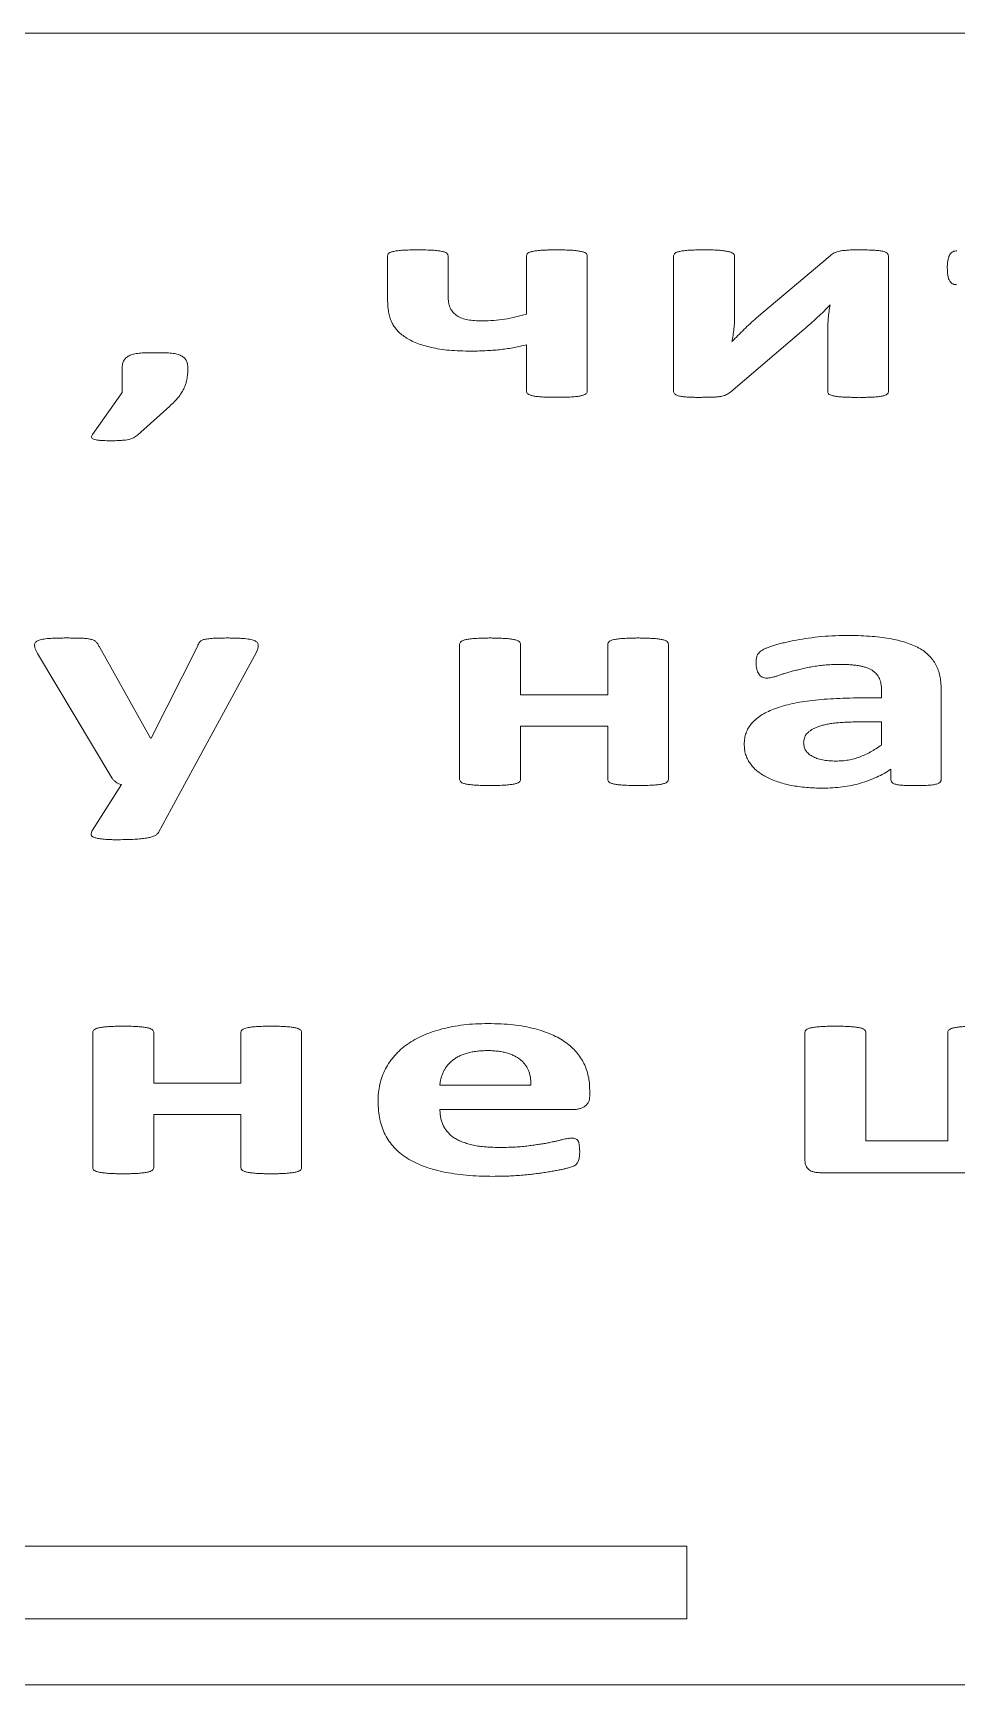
# Model space of a CAD drawing. Header units: millimetres. Extents: x -4 to 479, y 0 to 130.
# Drawn here: x 125.6 to 181.6, y 0 to 100 of the extents above; entities that cross this region are included whole.
import ezdxf

# ---------------------------------------------------------------- set-up
doc = ezdxf.new("R2010")
doc.units = ezdxf.units.MM

msp = doc.modelspace()

# ---------------------------------------------------------------- linework, layer by layer
at = {"color": 7, "linetype": 'Continuous', "lineweight": 15}
for p, q in [((190, 100), (125, 100)), ((147.08, 83.87), (147.08, 86.51)), ((150.74, 86.51), (150.74, 84.22)), ((155.49, 82.99), (155.49, 86.51)), ((159.17, 86.51), (159.17, 78.31)), ((164.4, 78.29), (164.4, 86.52)), ((168.09, 86.52), (168.09, 82.88)), ((169.42, 82.75), (173.87, 86.52)), ((177.4, 86.51), (177.4, 78.29)), ((172.28, 82.05), (167.87, 78.29)), ((155.49, 78.31), (155.49, 81.13)), ((173.73, 78.29), (173.73, 81.94)), ((131.01, 78.24), (131.01, 79.69)), ((129.22, 75.7), (131.01, 78.24)), ((133.89, 77.42), (131.93, 75.66)), ((151.44, 54.81), (151.44, 63.01)), ((155.13, 63.01), (155.13, 59.94)), ((160.41, 59.94), (160.41, 63.01)), ((164.08, 63.01), (164.08, 54.81)), ((130.38, 54.92), (125.89, 62.45)), ((129.66, 62.8), (132.73, 57.31)), ((132.77, 57.31), (135.58, 62.91)), ((139.14, 62.53), (134.79, 54.5)), ((176.98, 59.75), (176.98, 60.24)), ((180.6, 60.3), (180.6, 54.79)), ((155.13, 59.94), (160.41, 59.94)), ((175.71, 59.75), (176.98, 59.75)), ((155.13, 58.04), (155.13, 54.81)), ((160.41, 58.04), (155.13, 58.04)), ((160.41, 54.81), (160.41, 58.04)), ((176.98, 58.3), (175.58, 58.3)), ((176.98, 56.9), (176.98, 58.3)), ((132.73, 57.31), (132.77, 57.31)), ((177.55, 54.79), (177.55, 55.44)), ((129.21, 51.75), (130.96, 54.5)), ((134.79, 54.5), (133.21, 51.6)), ((129.23, 31.32), (129.23, 39.51)), ((132.92, 39.51), (132.92, 36.44)), ((138.2, 36.44), (138.2, 39.51)), ((141.87, 39.51), (141.87, 31.32)), ((172.35, 31.75), (172.35, 39.51)), ((176.04, 39.51), (176.04, 32.93)), ((181, 32.93), (181, 39.51)), ((132.92, 36.44), (138.2, 36.44)), ((150.25, 36.31), (155.75, 36.31)), ((159.32, 36.02), (159.32, 35.65)), ((132.92, 34.54), (132.92, 31.32)), ((138.2, 34.54), (132.92, 34.54)), ((138.2, 31.32), (138.2, 34.54)), ((158.19, 34.83), (150.25, 34.83)), ((176.04, 32.93), (181, 32.93)), ((183.72, 31), (173.38, 31)), ((165.2, 8.4), (124.8, 8.4)), ((165.2, 4), (165.2, 8.4)), ((124.8, 4), (165.2, 4)), ((0, 0), (475, 0))]:
    msp.add_line(p, q, dxfattribs=at)
for points, knots in [([(147.08, 86.51), (147.08, 86.54), (147.09, 86.6), (147.16, 86.68), (147.29, 86.75), (147.47, 86.79), (147.72, 86.83), (147.97, 86.85), (148.21, 86.86), (148.42, 86.87), (148.66, 86.87), (148.82, 86.87), (148.91, 86.87)], [0, 0, 0, 0, 0.04542, 0.09371, 0.16078, 0.25564, 0.38352, 0.54495, 0.64079, 0.74902, 0.86827, 1, 1, 1, 1]), ([(148.91, 86.87), (148.99, 86.87), (149.16, 86.87), (149.39, 86.87), (149.61, 86.86), (149.84, 86.85), (150.1, 86.83), (150.34, 86.79), (150.53, 86.75), (150.65, 86.68), (150.73, 86.6), (150.73, 86.54), (150.74, 86.51)], [0, 0, 0, 0, 0.13177, 0.25245, 0.35933, 0.45519, 0.61668, 0.7446, 0.83948, 0.90537, 0.95457, 1, 1, 1, 1]), ([(155.49, 86.51), (155.5, 86.54), (155.5, 86.6), (155.58, 86.68), (155.7, 86.75), (155.89, 86.79), (156.14, 86.83), (156.39, 86.85), (156.63, 86.86), (156.85, 86.87), (157.08, 86.87), (157.25, 86.87), (157.34, 86.87)], [0, 0, 0, 0, 0.04511, 0.09307, 0.15968, 0.25388, 0.38088, 0.54395, 0.6405, 0.74937, 0.86918, 1, 1, 1, 1]), ([(157.34, 86.87), (157.42, 86.87), (157.58, 86.87), (157.81, 86.87), (158.02, 86.86), (158.26, 86.85), (158.52, 86.83), (158.76, 86.79), (158.95, 86.75), (159.07, 86.68), (159.15, 86.6), (159.16, 86.54), (159.17, 86.51)], [0, 0, 0, 0, 0.12929, 0.24745, 0.35457, 0.45204, 0.61666, 0.74212, 0.83454, 0.903, 0.95415, 1, 1, 1, 1]), ([(164.4, 86.52), (164.41, 86.55), (164.42, 86.6), (164.49, 86.68), (164.61, 86.75), (164.8, 86.79), (165.04, 86.83), (165.29, 86.85), (165.53, 86.86), (165.73, 86.87), (165.96, 86.87), (166.12, 86.87), (166.2, 86.87)], [0, 0, 0, 0, 0.04222, 0.09043, 0.15889, 0.25572, 0.38486, 0.54682, 0.64323, 0.75088, 0.86978, 1, 1, 1, 1]), ([(166.2, 86.87), (166.36, 86.87), (166.66, 86.87), (167.07, 86.86), (167.39, 86.83), (167.65, 86.79), (167.84, 86.74), (167.98, 86.68), (168.07, 86.61), (168.09, 86.55), (168.09, 86.52)], [0, 0, 0, 0, 0.24087, 0.44378, 0.60776, 0.7346, 0.83031, 0.90397, 0.95697, 1, 1, 1, 1]), ([(173.87, 86.52), (173.91, 86.55), (173.99, 86.61), (174.12, 86.69), (174.28, 86.76), (174.46, 86.8), (174.68, 86.84), (174.9, 86.85), (175.09, 86.87), (175.27, 86.87), (175.46, 86.88), (175.6, 86.88), (175.67, 86.87)], [0, 0, 0, 0, 0.080734, 0.160164, 0.246719, 0.345672, 0.465019, 0.604883, 0.686306, 0.780723, 0.883849, 1, 1, 1, 1]), ([(175.67, 86.87), (175.75, 86.88), (175.91, 86.88), (176.13, 86.87), (176.33, 86.86), (176.56, 86.85), (176.8, 86.84), (177.04, 86.8), (177.21, 86.75), (177.32, 86.69), (177.39, 86.6), (177.39, 86.54), (177.4, 86.51)], [0, 0, 0, 0, 0.13101, 0.25041, 0.35671, 0.45288, 0.61499, 0.74182, 0.83483, 0.90104, 0.95232, 1, 1, 1, 1]), ([(180.97, 85.83), (180.97, 85.91), (180.97, 86.07), (181.01, 86.28), (181.06, 86.46), (181.12, 86.6), (181.2, 86.7), (181.31, 86.77), (181.42, 86.81), (181.51, 86.82), (181.55, 86.82)], [0, 0, 0, 0, 0.195288, 0.358779, 0.496829, 0.613184, 0.714755, 0.803788, 0.896667, 1, 1, 1, 1]), ([(181.55, 84.76), (181.51, 84.77), (181.42, 84.77), (181.3, 84.8), (181.19, 84.88), (181.11, 84.99), (181.04, 85.13), (181, 85.33), (180.97, 85.56), (180.97, 85.74), (180.97, 85.83)], [0, 0, 0, 0, 0.09889, 0.18918, 0.27705, 0.37233, 0.48503, 0.62488, 0.79722, 1, 1, 1, 1]), ([(150.74, 84.22), (150.74, 84.13), (150.74, 83.95), (150.77, 83.71), (150.81, 83.5), (150.89, 83.29), (151.05, 83.07), (151.29, 82.87), (151.59, 82.72), (151.95, 82.63), (152.36, 82.58), (152.66, 82.58), (152.81, 82.58)], [0, 0, 0, 0, 0.091574, 0.170401, 0.237229, 0.292965, 0.392831, 0.492117, 0.598003, 0.714569, 0.848521, 1, 1, 1, 1]), ([(152.17, 80.75), (151.94, 80.75), (151.48, 80.75), (150.84, 80.79), (150.26, 80.86), (149.73, 80.96), (149.27, 81.08), (148.85, 81.22), (148.48, 81.39), (148.16, 81.57), (147.88, 81.78), (147.65, 82), (147.46, 82.25), (147.31, 82.51), (147.21, 82.8), (147.13, 83.13), (147.09, 83.49), (147.08, 83.74), (147.08, 83.87)], [0, 0, 0, 0, 0.103909, 0.198798, 0.284539, 0.362129, 0.432397, 0.496588, 0.555782, 0.6102, 0.660707, 0.707899, 0.752337, 0.795804, 0.840423, 0.888882, 0.942012, 1, 1, 1, 1]), ([(173.87, 83.55), (173.75, 83.42), (173.51, 83.16), (173.11, 82.79), (172.7, 82.42), (172.42, 82.17), (172.28, 82.05)], [0, 0, 0, 0, 0.24169, 0.4913, 0.74379, 1, 1, 1, 1]), ([(173.73, 81.94), (173.73, 82.07), (173.73, 82.34), (173.76, 82.74), (173.8, 83.15), (173.85, 83.42), (173.87, 83.55)], [0, 0, 0, 0, 0.24237, 0.49366, 0.74936, 1, 1, 1, 1]), ([(152.81, 82.58), (153.05, 82.58), (153.5, 82.59), (154.18, 82.67), (154.84, 82.8), (155.28, 82.93), (155.49, 82.99)], [0, 0, 0, 0, 0.255344, 0.504071, 0.75191, 1, 1, 1, 1]), ([(168.09, 82.88), (168.09, 82.75), (168.09, 82.49), (168.05, 82.1), (168, 81.7), (167.96, 81.44), (167.93, 81.32)], [0, 0, 0, 0, 0.24412, 0.49765, 0.75246, 1, 1, 1, 1]), ([(167.93, 81.32), (168.05, 81.44), (168.29, 81.69), (168.65, 82.05), (169.02, 82.41), (169.29, 82.64), (169.42, 82.75)], [0, 0, 0, 0, 0.24636, 0.49361, 0.74464, 1, 1, 1, 1]), ([(155.49, 81.13), (155.25, 81.07), (154.74, 80.95), (154.09, 80.85), (153.54, 80.8), (153.1, 80.77), (152.64, 80.75), (152.33, 80.75), (152.17, 80.75)], [0, 0, 0, 0, 0.226495, 0.464756, 0.589569, 0.719776, 0.857101, 1, 1, 1, 1]), ([(131.01, 79.69), (131.01, 79.74), (131.01, 79.84), (131.03, 79.97), (131.07, 80.09), (131.12, 80.2), (131.19, 80.29), (131.27, 80.37), (131.38, 80.44), (131.54, 80.52), (131.79, 80.59), (132.14, 80.63), (132.57, 80.65), (132.88, 80.65), (133.04, 80.65)], [0, 0, 0, 0, 0.05835, 0.11095, 0.15956, 0.20457, 0.24843, 0.29338, 0.3401, 0.38985, 0.50482, 0.64161, 0.8061, 1, 1, 1, 1]), ([(133.04, 80.65), (133.2, 80.65), (133.49, 80.65), (133.9, 80.63), (134.24, 80.59), (134.48, 80.52), (134.64, 80.44), (134.74, 80.37), (134.82, 80.29), (134.91, 80.16), (134.98, 79.96), (134.98, 79.79), (134.99, 79.69)], [0, 0, 0, 0, 0.19123, 0.35324, 0.48891, 0.6033, 0.65363, 0.7009, 0.74649, 0.79044, 0.88584, 1, 1, 1, 1]), ([(134.99, 79.69), (134.99, 79.57), (134.98, 79.35), (134.93, 79.03), (134.86, 78.73), (134.74, 78.46), (134.59, 78.19), (134.4, 77.93), (134.17, 77.67), (133.99, 77.51), (133.89, 77.42)], [0, 0, 0, 0, 0.13428, 0.25623, 0.37028, 0.48366, 0.59965, 0.72094, 0.85207, 1, 1, 1, 1]), ([(157.34, 77.95), (157.25, 77.95), (157.08, 77.95), (156.85, 77.95), (156.63, 77.96), (156.39, 77.97), (156.14, 77.99), (155.89, 78.03), (155.7, 78.08), (155.58, 78.14), (155.5, 78.22), (155.5, 78.28), (155.49, 78.31)], [0, 0, 0, 0, 0.13074, 0.25048, 0.35928, 0.4557, 0.61879, 0.7455, 0.84002, 0.90592, 0.95492, 1, 1, 1, 1]), ([(159.17, 78.31), (159.16, 78.28), (159.15, 78.22), (159.07, 78.14), (158.94, 78.08), (158.76, 78.03), (158.52, 77.99), (158.26, 77.97), (158.02, 77.96), (157.81, 77.95), (157.58, 77.95), (157.42, 77.95), (157.34, 77.95)], [0, 0, 0, 0, 0.04583, 0.09798, 0.16572, 0.25848, 0.38364, 0.54829, 0.64563, 0.75269, 0.87079, 1, 1, 1, 1]), ([(166.15, 77.95), (166.06, 77.94), (165.9, 77.94), (165.68, 77.95), (165.47, 77.95), (165.25, 77.96), (165.02, 77.98), (164.78, 78.01), (164.61, 78.06), (164.49, 78.12), (164.42, 78.2), (164.41, 78.26), (164.4, 78.29)], [0, 0, 0, 0, 0.133601, 0.255619, 0.36309, 0.457583, 0.614962, 0.739833, 0.833586, 0.901854, 0.952431, 1, 1, 1, 1]), ([(167.87, 78.29), (167.83, 78.26), (167.75, 78.2), (167.63, 78.12), (167.48, 78.06), (167.31, 78.01), (167.1, 77.98), (166.84, 77.96), (166.52, 77.95), (166.28, 77.95), (166.15, 77.95)], [0, 0, 0, 0, 0.087582, 0.167145, 0.24824, 0.345714, 0.461881, 0.602812, 0.779563, 1, 1, 1, 1]), ([(175.62, 77.95), (175.53, 77.94), (175.37, 77.94), (175.14, 77.95), (174.93, 77.95), (174.68, 77.96), (174.42, 77.98), (174.16, 78.01), (173.97, 78.06), (173.83, 78.11), (173.74, 78.19), (173.73, 78.26), (173.73, 78.29)], [0, 0, 0, 0, 0.12622, 0.24162, 0.34749, 0.44258, 0.60455, 0.73604, 0.83545, 0.90532, 0.95619, 1, 1, 1, 1]), ([(177.4, 78.29), (177.39, 78.26), (177.39, 78.19), (177.31, 78.12), (177.19, 78.06), (177.01, 78.01), (176.77, 77.98), (176.53, 77.96), (176.29, 77.95), (176.09, 77.95), (175.86, 77.94), (175.7, 77.94), (175.62, 77.95)], [0, 0, 0, 0, 0.04532, 0.09589, 0.16031, 0.2551, 0.38194, 0.545, 0.64063, 0.74901, 0.86882, 1, 1, 1, 1]), ([(130.35, 75.32), (130.22, 75.32), (129.99, 75.32), (129.69, 75.34), (129.46, 75.36), (129.3, 75.4), (129.19, 75.45), (129.15, 75.53), (129.17, 75.62), (129.2, 75.67), (129.22, 75.7)], [0, 0, 0, 0, 0.26395, 0.475391, 0.632991, 0.744104, 0.816848, 0.868303, 0.925638, 1, 1, 1, 1]), ([(131.93, 75.66), (131.89, 75.63), (131.82, 75.57), (131.7, 75.5), (131.56, 75.44), (131.39, 75.39), (131.2, 75.36), (130.96, 75.34), (130.67, 75.32), (130.46, 75.32), (130.35, 75.32)], [0, 0, 0, 0, 0.083374, 0.167574, 0.25692, 0.359661, 0.478293, 0.619113, 0.789094, 1, 1, 1, 1]), ([(125.89, 62.45), (125.86, 62.5), (125.81, 62.59), (125.75, 62.73), (125.71, 62.84), (125.7, 62.94), (125.71, 63.02), (125.74, 63.09), (125.8, 63.16), (125.88, 63.21), (125.99, 63.26), (126.12, 63.29), (126.29, 63.32), (126.48, 63.34), (126.71, 63.36), (126.97, 63.37), (127.26, 63.37), (127.47, 63.38), (127.58, 63.38)], [0, 0, 0, 0, 0.06743, 0.123592, 0.169233, 0.206344, 0.237184, 0.267351, 0.29946, 0.335108, 0.378963, 0.432369, 0.496631, 0.571901, 0.659567, 0.760838, 0.873579, 1, 1, 1, 1]), ([(127.58, 63.38), (127.67, 63.38), (127.86, 63.38), (128.13, 63.37), (128.36, 63.37), (128.56, 63.36), (128.74, 63.36), (128.89, 63.34), (129.02, 63.32), (129.17, 63.29), (129.32, 63.24), (129.46, 63.13), (129.56, 62.98), (129.62, 62.86), (129.66, 62.8)], [0, 0, 0, 0, 0.12836, 0.24377, 0.3439, 0.4299, 0.50535, 0.57167, 0.62996, 0.67939, 0.76293, 0.83337, 0.90827, 1, 1, 1, 1]), ([(135.58, 62.91), (135.59, 62.95), (135.62, 63.01), (135.68, 63.1), (135.74, 63.18), (135.81, 63.23), (135.89, 63.27), (136, 63.29), (136.12, 63.32), (136.28, 63.34), (136.48, 63.36), (136.73, 63.37), (137.04, 63.37), (137.27, 63.38), (137.39, 63.38)], [0, 0, 0, 0, 0.05965, 0.11212, 0.15741, 0.19821, 0.24323, 0.29703, 0.36104, 0.43644, 0.53198, 0.65864, 0.81369, 1, 1, 1, 1]), ([(137.39, 63.38), (137.5, 63.38), (137.69, 63.37), (137.96, 63.37), (138.21, 63.36), (138.43, 63.34), (138.63, 63.32), (138.8, 63.29), (138.94, 63.25), (139.05, 63.21), (139.14, 63.15), (139.21, 63.09), (139.24, 63.01), (139.26, 62.9), (139.23, 62.73), (139.17, 62.6), (139.14, 62.53)], [0, 0, 0, 0, 0.12323, 0.23537, 0.33654, 0.4267, 0.50712, 0.57593, 0.63571, 0.68498, 0.72687, 0.76298, 0.79625, 0.83001, 0.90538, 1, 1, 1, 1]), ([(151.44, 63.01), (151.45, 63.04), (151.46, 63.1), (151.54, 63.18), (151.66, 63.25), (151.85, 63.29), (152.1, 63.33), (152.35, 63.35), (152.59, 63.36), (152.8, 63.37), (153.04, 63.37), (153.2, 63.38), (153.29, 63.38)], [0, 0, 0, 0, 0.04547, 0.09526, 0.16435, 0.25998, 0.38712, 0.54761, 0.64288, 0.75048, 0.86904, 1, 1, 1, 1]), ([(153.29, 63.38), (153.37, 63.38), (153.54, 63.37), (153.77, 63.37), (153.98, 63.36), (154.22, 63.35), (154.47, 63.33), (154.72, 63.29), (154.91, 63.25), (155.03, 63.18), (155.12, 63.1), (155.13, 63.04), (155.13, 63.01)], [0, 0, 0, 0, 0.13118, 0.24993, 0.35633, 0.45176, 0.61252, 0.73986, 0.83566, 0.90365, 0.95446, 1, 1, 1, 1]), ([(160.41, 63.01), (160.42, 63.04), (160.43, 63.1), (160.51, 63.18), (160.63, 63.25), (160.81, 63.29), (161.06, 63.33), (161.31, 63.35), (161.56, 63.36), (161.77, 63.37), (162, 63.37), (162.17, 63.38), (162.25, 63.38)], [0, 0, 0, 0, 0.04552, 0.09538, 0.16455, 0.25631, 0.38087, 0.54431, 0.64107, 0.75018, 0.86888, 1, 1, 1, 1]), ([(162.25, 63.38), (162.34, 63.38), (162.5, 63.37), (162.73, 63.37), (162.94, 63.36), (163.18, 63.35), (163.44, 63.33), (163.68, 63.29), (163.87, 63.25), (163.99, 63.18), (164.07, 63.1), (164.08, 63.04), (164.08, 63.01)], [0, 0, 0, 0, 0.12923, 0.24735, 0.35582, 0.45186, 0.61641, 0.74182, 0.83554, 0.90397, 0.95417, 1, 1, 1, 1]), ([(169.39, 61.88), (169.39, 61.96), (169.4, 62.12), (169.45, 62.33), (169.57, 62.5), (169.71, 62.62), (169.87, 62.7), (170.03, 62.78), (170.23, 62.85), (170.46, 62.93), (170.73, 63), (171.02, 63.08), (171.33, 63.15), (171.78, 63.25), (172.39, 63.35), (173.17, 63.45), (173.99, 63.52), (174.55, 63.53), (174.83, 63.53)], [0, 0, 0, 0, 0.0422, 0.07522, 0.10651, 0.14308, 0.16613, 0.19477, 0.22962, 0.27067, 0.31643, 0.36594, 0.41839, 0.47423, 0.5942, 0.72375, 0.85983, 1, 1, 1, 1]), ([(174.83, 63.53), (175.08, 63.53), (175.55, 63.53), (176.24, 63.49), (176.87, 63.44), (177.44, 63.35), (177.97, 63.25), (178.44, 63.11), (178.87, 62.96), (179.25, 62.78), (179.58, 62.57), (179.86, 62.33), (180.1, 62.06), (180.28, 61.76), (180.43, 61.44), (180.52, 61.08), (180.59, 60.7), (180.59, 60.44), (180.6, 60.3)], [0, 0, 0, 0, 0.098873, 0.190225, 0.274565, 0.35172, 0.42293, 0.488283, 0.548776, 0.604533, 0.656356, 0.70536, 0.752237, 0.798624, 0.845493, 0.89427, 0.945421, 1, 1, 1, 1]), ([(170.05, 60.95), (170, 60.95), (169.9, 60.96), (169.76, 61.01), (169.64, 61.09), (169.55, 61.2), (169.48, 61.34), (169.43, 61.5), (169.39, 61.68), (169.39, 61.81), (169.39, 61.88)], [0, 0, 0, 0, 0.11953, 0.23033, 0.33865, 0.44687, 0.56461, 0.69616, 0.84271, 1, 1, 1, 1]), ([(174.51, 61.78), (174.36, 61.78), (174.07, 61.77), (173.65, 61.75), (173.25, 61.71), (172.87, 61.65), (172.52, 61.59), (172.19, 61.52), (171.88, 61.44), (171.59, 61.37), (171.32, 61.29), (171.08, 61.22), (170.86, 61.15), (170.66, 61.08), (170.48, 61.02), (170.32, 60.98), (170.18, 60.96), (170.09, 60.95), (170.05, 60.95)], [0, 0, 0, 0, 0.09793, 0.19122, 0.27879, 0.36213, 0.44047, 0.51494, 0.58488, 0.65034, 0.71119, 0.76672, 0.81733, 0.8634, 0.90418, 0.94038, 0.97248, 1, 1, 1, 1]), ([(176.98, 60.24), (176.98, 60.36), (176.97, 60.6), (176.89, 60.87), (176.79, 61.06), (176.69, 61.19), (176.58, 61.3), (176.45, 61.41), (176.29, 61.5), (176.11, 61.58), (175.91, 61.64), (175.68, 61.69), (175.43, 61.73), (175.14, 61.76), (174.84, 61.78), (174.62, 61.78), (174.51, 61.78)], [0, 0, 0, 0, 0.10896, 0.20711, 0.25423, 0.30159, 0.34951, 0.40014, 0.45321, 0.51207, 0.57534, 0.64486, 0.72178, 0.80635, 0.89874, 1, 1, 1, 1]), ([(168.67, 56.95), (168.68, 57.07), (168.69, 57.3), (168.77, 57.63), (168.91, 57.93), (169.12, 58.21), (169.37, 58.46), (169.68, 58.7), (170.04, 58.9), (170.46, 59.08), (170.93, 59.24), (171.46, 59.38), (172.03, 59.5), (172.67, 59.59), (173.35, 59.66), (174.09, 59.71), (174.88, 59.74), (175.43, 59.75), (175.71, 59.75)], [0, 0, 0, 0, 0.04185, 0.08225, 0.12208, 0.16283, 0.2058, 0.25199, 0.30232, 0.35689, 0.41663, 0.48221, 0.55295, 0.62998, 0.71324, 0.80248, 0.89815, 1, 1, 1, 1]), ([(175.58, 58.3), (175.43, 58.3), (175.16, 58.29), (174.76, 58.28), (174.4, 58.25), (174.07, 58.22), (173.76, 58.17), (173.49, 58.11), (173.25, 58.05), (173.04, 57.97), (172.85, 57.88), (172.69, 57.79), (172.56, 57.69), (172.45, 57.57), (172.37, 57.45), (172.31, 57.32), (172.28, 57.18), (172.27, 57.08), (172.27, 57.03)], [0, 0, 0, 0, 0.11113, 0.21389, 0.30764, 0.394, 0.47228, 0.54414, 0.60896, 0.66749, 0.72034, 0.76702, 0.81106, 0.85037, 0.88802, 0.92422, 0.96192, 1, 1, 1, 1]), ([(172.27, 57.03), (172.28, 56.95), (172.29, 56.78), (172.39, 56.56), (172.56, 56.36), (172.8, 56.21), (173.08, 56.08), (173.42, 55.99), (173.81, 55.94), (174.09, 55.93), (174.23, 55.93)], [0, 0, 0, 0, 0.09802, 0.19377, 0.29286, 0.40491, 0.53047, 0.66976, 0.8252, 1, 1, 1, 1]), ([(173.43, 54.29), (173.26, 54.29), (172.93, 54.3), (172.44, 54.33), (171.97, 54.38), (171.52, 54.45), (171.1, 54.55), (170.71, 54.67), (170.34, 54.8), (170.01, 54.96), (169.71, 55.14), (169.44, 55.33), (169.21, 55.55), (169.02, 55.79), (168.86, 56.05), (168.75, 56.33), (168.68, 56.64), (168.68, 56.85), (168.67, 56.95)], [0, 0, 0, 0, 0.08421, 0.16498, 0.2429, 0.31773, 0.38927, 0.4565, 0.5209, 0.58172, 0.63947, 0.69413, 0.74636, 0.79692, 0.84657, 0.89606, 0.94675, 1, 1, 1, 1]), ([(174.23, 55.93), (174.36, 55.93), (174.61, 55.94), (174.97, 55.98), (175.32, 56.06), (175.66, 56.17), (175.99, 56.31), (176.32, 56.48), (176.66, 56.67), (176.87, 56.82), (176.98, 56.9)], [0, 0, 0, 0, 0.12839, 0.25215, 0.3722, 0.48984, 0.6093, 0.73346, 0.86404, 1, 1, 1, 1]), ([(177.55, 55.44), (177.41, 55.35), (177.14, 55.17), (176.69, 54.95), (176.22, 54.75), (175.71, 54.58), (175.18, 54.45), (174.62, 54.36), (174.03, 54.3), (173.63, 54.29), (173.43, 54.29)], [0, 0, 0, 0, 0.11251, 0.22712, 0.34534, 0.4668, 0.59278, 0.72298, 0.85833, 1, 1, 1, 1]), ([(130.96, 54.5), (130.89, 54.52), (130.77, 54.57), (130.61, 54.66), (130.48, 54.78), (130.41, 54.87), (130.38, 54.92)], [0, 0, 0, 0, 0.27131, 0.53545, 0.78406, 1, 1, 1, 1]), ([(153.29, 54.45), (153.2, 54.45), (153.04, 54.45), (152.8, 54.45), (152.59, 54.46), (152.35, 54.47), (152.1, 54.5), (151.85, 54.53), (151.66, 54.58), (151.53, 54.64), (151.46, 54.72), (151.45, 54.78), (151.44, 54.81)], [0, 0, 0, 0, 0.13088, 0.24937, 0.3569, 0.45205, 0.61257, 0.73941, 0.83536, 0.90375, 0.95456, 1, 1, 1, 1]), ([(155.13, 54.81), (155.13, 54.78), (155.12, 54.72), (155.04, 54.64), (154.91, 54.58), (154.72, 54.53), (154.47, 54.5), (154.22, 54.47), (153.98, 54.46), (153.77, 54.45), (153.54, 54.45), (153.37, 54.45), (153.29, 54.45)], [0, 0, 0, 0, 0.04552, 0.09732, 0.16461, 0.26072, 0.38777, 0.54856, 0.64387, 0.75021, 0.8689, 1, 1, 1, 1]), ([(162.25, 54.45), (162.17, 54.45), (162, 54.45), (161.77, 54.45), (161.56, 54.46), (161.31, 54.47), (161.06, 54.49), (160.81, 54.53), (160.63, 54.58), (160.5, 54.64), (160.43, 54.72), (160.42, 54.78), (160.41, 54.81)], [0, 0, 0, 0, 0.13104, 0.24967, 0.35871, 0.45535, 0.61881, 0.74308, 0.83516, 0.90364, 0.9545, 1, 1, 1, 1]), ([(164.08, 54.81), (164.08, 54.78), (164.07, 54.72), (163.99, 54.64), (163.87, 54.58), (163.68, 54.53), (163.44, 54.49), (163.18, 54.47), (162.94, 54.46), (162.73, 54.45), (162.5, 54.45), (162.34, 54.45), (162.25, 54.45)], [0, 0, 0, 0, 0.04581, 0.09702, 0.16474, 0.25878, 0.3839, 0.54848, 0.64439, 0.75279, 0.87084, 1, 1, 1, 1]), ([(179.06, 54.45), (178.96, 54.45), (178.77, 54.45), (178.51, 54.45), (178.29, 54.46), (178.11, 54.47), (177.97, 54.49), (177.85, 54.52), (177.75, 54.54), (177.66, 54.59), (177.57, 54.66), (177.56, 54.75), (177.55, 54.79)], [0, 0, 0, 0, 0.18666, 0.34527, 0.47751, 0.58191, 0.66694, 0.73951, 0.79963, 0.84913, 0.92626, 1, 1, 1, 1]), ([(180.6, 54.79), (180.59, 54.77), (180.59, 54.72), (180.56, 54.67), (180.51, 54.62), (180.45, 54.58), (180.36, 54.54), (180.25, 54.52), (180.13, 54.49), (179.98, 54.48), (179.8, 54.46), (179.59, 54.45), (179.34, 54.45), (179.16, 54.45), (179.06, 54.45)], [0, 0, 0, 0, 0.03781, 0.07426, 0.11345, 0.15959, 0.21288, 0.27851, 0.35492, 0.44368, 0.54833, 0.6772, 0.8272, 1, 1, 1, 1]), ([(130.78, 51.17), (130.69, 51.17), (130.51, 51.17), (130.26, 51.17), (130.04, 51.19), (129.85, 51.2), (129.69, 51.22), (129.54, 51.24), (129.42, 51.27), (129.32, 51.3), (129.24, 51.34), (129.18, 51.38), (129.14, 51.43), (129.12, 51.51), (129.14, 51.63), (129.19, 51.71), (129.21, 51.75)], [0, 0, 0, 0, 0.13643, 0.25817, 0.36664, 0.4605, 0.54129, 0.61319, 0.67354, 0.726, 0.76787, 0.80318, 0.83368, 0.86032, 0.92104, 1, 1, 1, 1]), ([(133.21, 51.6), (133.18, 51.56), (133.11, 51.48), (132.95, 51.39), (132.74, 51.32), (132.47, 51.26), (132.14, 51.22), (131.75, 51.19), (131.29, 51.17), (130.96, 51.17), (130.78, 51.17)], [0, 0, 0, 0, 0.05642, 0.12603, 0.21388, 0.32096, 0.4513, 0.60794, 0.79005, 1, 1, 1, 1]), ([(146.5, 35.32), (146.51, 35.5), (146.51, 35.85), (146.61, 36.36), (146.74, 36.84), (146.94, 37.3), (147.2, 37.72), (147.51, 38.11), (147.86, 38.47), (148.27, 38.79), (148.73, 39.08), (149.23, 39.33), (149.78, 39.54), (150.38, 39.72), (151.02, 39.86), (151.7, 39.96), (152.41, 40.03), (152.91, 40.03), (153.16, 40.04)], [0, 0, 0, 0, 0.05827, 0.11431, 0.16872, 0.22257, 0.27624, 0.33017, 0.38497, 0.44141, 0.49998, 0.5612, 0.62549, 0.69312, 0.76459, 0.83934, 0.91773, 1, 1, 1, 1]), ([(153.16, 40.04), (153.42, 40.03), (153.93, 40.03), (154.66, 39.97), (155.33, 39.88), (155.95, 39.74), (156.5, 39.58), (157.01, 39.38), (157.47, 39.16), (157.87, 38.9), (158.22, 38.62), (158.52, 38.31), (158.77, 37.98), (158.98, 37.62), (159.13, 37.24), (159.24, 36.85), (159.31, 36.44), (159.31, 36.16), (159.32, 36.02)], [0, 0, 0, 0, 0.0955, 0.18399, 0.26612, 0.34161, 0.4117, 0.47736, 0.53802, 0.59546, 0.64955, 0.70123, 0.75133, 0.80058, 0.8496, 0.89889, 0.94858, 1, 1, 1, 1]), ([(129.23, 39.51), (129.23, 39.54), (129.24, 39.6), (129.32, 39.68), (129.45, 39.75), (129.64, 39.79), (129.89, 39.83), (130.14, 39.85), (130.38, 39.87), (130.59, 39.87), (130.82, 39.88), (130.99, 39.88), (131.07, 39.88)], [0, 0, 0, 0, 0.04547, 0.09526, 0.16435, 0.25998, 0.38712, 0.54761, 0.64288, 0.75048, 0.86904, 1, 1, 1, 1]), ([(131.07, 39.88), (131.16, 39.88), (131.32, 39.88), (131.56, 39.87), (131.77, 39.87), (132.01, 39.85), (132.26, 39.83), (132.51, 39.79), (132.7, 39.75), (132.82, 39.68), (132.9, 39.61), (132.91, 39.54), (132.92, 39.51)], [0, 0, 0, 0, 0.13118, 0.24993, 0.35633, 0.45176, 0.61252, 0.73986, 0.83566, 0.90365, 0.95446, 1, 1, 1, 1]), ([(138.2, 39.51), (138.2, 39.54), (138.21, 39.6), (138.29, 39.68), (138.42, 39.75), (138.6, 39.79), (138.85, 39.83), (139.1, 39.85), (139.34, 39.87), (139.55, 39.87), (139.79, 39.88), (139.95, 39.88), (140.04, 39.88)], [0, 0, 0, 0, 0.04552, 0.09538, 0.16455, 0.25631, 0.38087, 0.54431, 0.64107, 0.75018, 0.86888, 1, 1, 1, 1]), ([(140.04, 39.88), (140.13, 39.88), (140.29, 39.88), (140.52, 39.87), (140.73, 39.87), (140.97, 39.85), (141.22, 39.83), (141.47, 39.79), (141.65, 39.75), (141.78, 39.68), (141.86, 39.6), (141.87, 39.54), (141.87, 39.51)], [0, 0, 0, 0, 0.12923, 0.24735, 0.35582, 0.45186, 0.61641, 0.74182, 0.83554, 0.90397, 0.95417, 1, 1, 1, 1]), ([(172.35, 39.51), (172.35, 39.54), (172.36, 39.6), (172.44, 39.68), (172.57, 39.75), (172.76, 39.79), (173.01, 39.83), (173.26, 39.85), (173.5, 39.87), (173.71, 39.87), (173.94, 39.88), (174.11, 39.88), (174.2, 39.88)], [0, 0, 0, 0, 0.04547, 0.09526, 0.16435, 0.25998, 0.38712, 0.54761, 0.64288, 0.75048, 0.86904, 1, 1, 1, 1]), ([(174.2, 39.88), (174.28, 39.88), (174.45, 39.88), (174.68, 39.87), (174.89, 39.87), (175.13, 39.85), (175.38, 39.83), (175.63, 39.79), (175.82, 39.75), (175.94, 39.68), (176.02, 39.61), (176.03, 39.54), (176.04, 39.51)], [0, 0, 0, 0, 0.13118, 0.24993, 0.35633, 0.45176, 0.61252, 0.73986, 0.83566, 0.90365, 0.95446, 1, 1, 1, 1]), ([(181, 39.51), (181, 39.54), (181.01, 39.6), (181.09, 39.68), (181.22, 39.75), (181.41, 39.79), (181.66, 39.83), (181.91, 39.85), (182.15, 39.87), (182.36, 39.87), (182.6, 39.88), (182.76, 39.88), (182.84, 39.88)], [0, 0, 0, 0, 0.04553, 0.09539, 0.16458, 0.25901, 0.38767, 0.55114, 0.64792, 0.75428, 0.87162, 1, 1, 1, 1]), ([(153.07, 38.4), (152.96, 38.4), (152.74, 38.39), (152.42, 38.36), (152.12, 38.31), (151.85, 38.24), (151.6, 38.15), (151.37, 38.05), (151.17, 37.93), (150.99, 37.79), (150.82, 37.65), (150.68, 37.49), (150.56, 37.31), (150.46, 37.13), (150.37, 36.93), (150.31, 36.73), (150.27, 36.53), (150.25, 36.39), (150.25, 36.31)], [0, 0, 0, 0, 0.08707, 0.1682, 0.24454, 0.31666, 0.38405, 0.44761, 0.50875, 0.56654, 0.62176, 0.67651, 0.73041, 0.78431, 0.83797, 0.89126, 0.94533, 1, 1, 1, 1]), ([(155.75, 36.31), (155.75, 36.39), (155.75, 36.55), (155.73, 36.77), (155.68, 36.99), (155.62, 37.19), (155.53, 37.37), (155.42, 37.54), (155.28, 37.7), (155.13, 37.85), (154.95, 37.98), (154.74, 38.09), (154.52, 38.19), (154.27, 38.27), (154.01, 38.33), (153.71, 38.37), (153.4, 38.4), (153.18, 38.4), (153.07, 38.4)], [0, 0, 0, 0, 0.060939, 0.118648, 0.174566, 0.228391, 0.280705, 0.333355, 0.387075, 0.441593, 0.498191, 0.557448, 0.619898, 0.68613, 0.756482, 0.832264, 0.913119, 1, 1, 1, 1]), ([(153.48, 30.79), (153.2, 30.79), (152.65, 30.8), (151.86, 30.85), (151.13, 30.94), (150.44, 31.05), (149.81, 31.21), (149.24, 31.4), (148.71, 31.63), (148.24, 31.89), (147.83, 32.19), (147.47, 32.53), (147.17, 32.9), (146.92, 33.31), (146.73, 33.77), (146.6, 34.25), (146.52, 34.77), (146.51, 35.14), (146.5, 35.32)], [0, 0, 0, 0, 0.08942, 0.17324, 0.25194, 0.32514, 0.39383, 0.45767, 0.51811, 0.57467, 0.62855, 0.68016, 0.73061, 0.78106, 0.83237, 0.88534, 0.9411, 1, 1, 1, 1]), ([(159.32, 35.65), (159.31, 35.59), (159.31, 35.46), (159.25, 35.28), (159.15, 35.14), (159.02, 35.02), (158.85, 34.93), (158.66, 34.87), (158.43, 34.83), (158.27, 34.83), (158.19, 34.83)], [0, 0, 0, 0, 0.12418, 0.23765, 0.34525, 0.45588, 0.57261, 0.70073, 0.84184, 1, 1, 1, 1]), ([(150.25, 34.83), (150.25, 34.74), (150.26, 34.57), (150.29, 34.33), (150.36, 34.1), (150.44, 33.87), (150.55, 33.67), (150.7, 33.48), (150.87, 33.3), (151.07, 33.14), (151.31, 33), (151.57, 32.88), (151.87, 32.78), (152.19, 32.69), (152.55, 32.62), (152.94, 32.57), (153.37, 32.55), (153.66, 32.54), (153.82, 32.54)], [0, 0, 0, 0, 0.053392, 0.104407, 0.154353, 0.203545, 0.252796, 0.301802, 0.352739, 0.406067, 0.462585, 0.523234, 0.588172, 0.658066, 0.733709, 0.816021, 0.904685, 1, 1, 1, 1]), ([(153.82, 32.54), (153.97, 32.54), (154.28, 32.54), (154.71, 32.56), (155.12, 32.58), (155.51, 32.62), (155.86, 32.67), (156.19, 32.72), (156.49, 32.76), (156.77, 32.81), (157.03, 32.87), (157.26, 32.91), (157.47, 32.97), (157.66, 33.01), (157.83, 33.05), (157.98, 33.08), (158.11, 33.1), (158.2, 33.1), (158.24, 33.1)], [0, 0, 0, 0, 0.104805, 0.203579, 0.295175, 0.380902, 0.460708, 0.535243, 0.603664, 0.66748, 0.725911, 0.77885, 0.82703, 0.870187, 0.908914, 0.943089, 0.973772, 1, 1, 1, 1]), ([(158.24, 33.1), (158.28, 33.1), (158.35, 33.1), (158.45, 33.07), (158.54, 33.02), (158.61, 32.95), (158.66, 32.85), (158.68, 32.71), (158.7, 32.53), (158.7, 32.41), (158.71, 32.33)], [0, 0, 0, 0, 0.11529, 0.2123, 0.30017, 0.39267, 0.49909, 0.63292, 0.79603, 1, 1, 1, 1]), ([(158.71, 32.33), (158.71, 32.27), (158.71, 32.16), (158.69, 32), (158.68, 31.87), (158.65, 31.75), (158.61, 31.65), (158.56, 31.58), (158.49, 31.5), (158.41, 31.45), (158.32, 31.4), (158.21, 31.36), (158.06, 31.31), (157.87, 31.26), (157.65, 31.21), (157.39, 31.16), (157.11, 31.11), (156.79, 31.05), (156.45, 31), (156.09, 30.95), (155.7, 30.91), (155.14, 30.85), (154.4, 30.8), (153.79, 30.79), (153.48, 30.79)], [0, 0, 0, 0, 0.03098, 0.0575, 0.07954, 0.09921, 0.11596, 0.13137, 0.14716, 0.16538, 0.17822, 0.19768, 0.22447, 0.25752, 0.29641, 0.34019, 0.38835, 0.44197, 0.49951, 0.5611, 0.62665, 0.69623, 0.84326, 1, 1, 1, 1]), ([(131.07, 30.95), (130.99, 30.95), (130.82, 30.95), (130.59, 30.95), (130.38, 30.96), (130.14, 30.97), (129.89, 31), (129.64, 31.03), (129.45, 31.08), (129.32, 31.14), (129.24, 31.22), (129.23, 31.29), (129.23, 31.32)], [0, 0, 0, 0, 0.13088, 0.24937, 0.3569, 0.45205, 0.61257, 0.73941, 0.83536, 0.90375, 0.95456, 1, 1, 1, 1]), ([(132.92, 31.32), (132.91, 31.29), (132.9, 31.22), (132.82, 31.14), (132.69, 31.08), (132.51, 31.03), (132.26, 31), (132.01, 30.97), (131.77, 30.96), (131.56, 30.95), (131.32, 30.95), (131.16, 30.95), (131.07, 30.95)], [0, 0, 0, 0, 0.04552, 0.09732, 0.16461, 0.26072, 0.38777, 0.54856, 0.64387, 0.75021, 0.8689, 1, 1, 1, 1]), ([(140.04, 30.95), (139.95, 30.95), (139.79, 30.95), (139.55, 30.95), (139.34, 30.96), (139.1, 30.97), (138.85, 31), (138.6, 31.03), (138.42, 31.08), (138.29, 31.14), (138.21, 31.22), (138.2, 31.29), (138.2, 31.32)], [0, 0, 0, 0, 0.13104, 0.24967, 0.35871, 0.45535, 0.61881, 0.74308, 0.83516, 0.90364, 0.9545, 1, 1, 1, 1]), ([(141.87, 31.32), (141.87, 31.29), (141.86, 31.22), (141.78, 31.14), (141.65, 31.08), (141.47, 31.03), (141.22, 31), (140.97, 30.97), (140.73, 30.96), (140.52, 30.95), (140.29, 30.95), (140.13, 30.95), (140.04, 30.95)], [0, 0, 0, 0, 0.04581, 0.09702, 0.16474, 0.25878, 0.3839, 0.54848, 0.64439, 0.75279, 0.87084, 1, 1, 1, 1]), ([(173.38, 31), (173.29, 31.01), (173.14, 31.01), (172.92, 31.04), (172.74, 31.1), (172.6, 31.18), (172.48, 31.29), (172.41, 31.43), (172.36, 31.58), (172.35, 31.69), (172.35, 31.75)], [0, 0, 0, 0, 0.171797, 0.319078, 0.450291, 0.563517, 0.668883, 0.772066, 0.880641, 1, 1, 1, 1])]:
    msp.add_open_spline(points, degree=3, knots=knots, dxfattribs=at)

doc.saveas('drawing.dxf')
